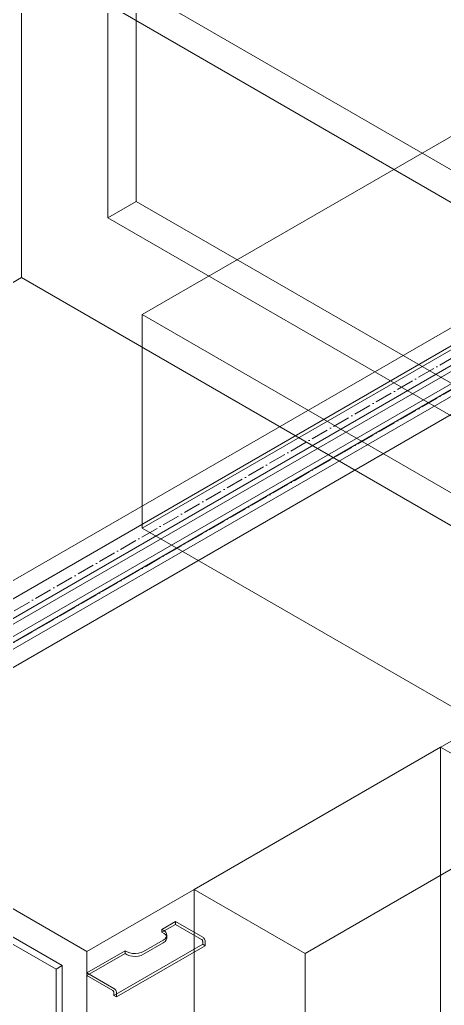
# Model space of a CAD drawing. Header units: millimetres. Extents: x -88595 to 880822, y -1054509 to -148035.
# Drawn here: x 436446 to 436689, y -326503 to -325938 of the extents above; entities that cross this region are included whole.
import ezdxf

# ---------------------------------------------------------------- set-up
doc = ezdxf.new("R2010")
doc.units = ezdxf.units.MM
doc.linetypes.add('$12$ADSK_Осевая', pattern=[14, 10, -2, 0, -2])
for name, color, linetype, lineweight in [('Воздуховоды', 7, 'Continuous', 18), ('Изоляция', 7, 'Continuous', 18), ('Оборудование', 7, 'Continuous', 18), ('Трубопровод', 7, 'Continuous', 18)]:
    doc.layers.add(name, color=color, linetype=linetype, lineweight=lineweight)

# ---------------------------------------------------------------- blocks, each defined once
blk = doc.blocks.new('$0$ADSK_Канальный блок кондиционера1 - AD122MJERAB-3267588-В_ОВ3_3')
at = {"layer": 'Оборудование'}
for p, q in [((-9478.55, 7965.8), (-9478.55, 8169.92)), ((-9478.55, 8169.92), (-8948.22, 7863.73)), ((-9412.79, 8009.48), (-9412.79, 8131.95)), ((-9412.79, 8131.95), (-8946.1, 7862.51)), ((-8962.36, 7853.12), (-9429.05, 8122.56)), ((-9429.05, 8122.56), (-9429.05, 8000.09)), ((-9412.79, 8009.48), (-9429.05, 8000.09)), ((-8946.1, 7740.03), (-9412.79, 8009.48)), ((-9429.05, 8000.09), (-8962.36, 7730.64)), ((-9478.55, 7965.8), (-9971.41, 7681.25)), ((-8948.22, 7659.61), (-9478.55, 7965.8)), ((-9441.08, 7579.18), (-9971.41, 7885.37)), ((-9441.08, 7579.18), (-8948.22, 7863.73)), ((-9458.75, 7568.98), (-9925.44, 7838.42)), ((-9921.91, 7840.46), (-9455.22, 7571.02)), ((-9238.14, 7696.35), (-9379.56, 7614.7)), ((-9174.5, 7659.61), (-9238.14, 7696.35)), ((-9238.14, 7492.23), (-9238.14, 7696.35)), ((-9315.92, 7577.96), (-9174.5, 7659.61)), ((-9379.56, 7614.7), (-9315.92, 7577.96)), ((-9379.56, 7614.7), (-9379.56, 7410.58)), ((-9397.99, 7591.81), (-9390.16, 7596.33)), ((-9390.16, 7594.7), (-9397.99, 7590.18)), ((-9390.16, 7596.33), (-9374.61, 7587.35)), ((-9390.16, 7594.7), (-9390.16, 7596.33)), ((-9375.31, 7586.12), (-9390.16, 7594.7)), ((-9397.99, 7590.18), (-9397.99, 7591.81)), ((-9395.18, 7586.94), (-9395.18, 7588.57)), ((-9374.61, 7583.27), (-9425.52, 7553.87)), ((-9373.19, 7582.45), (-9424.1, 7553.06)), ((-9397.23, 7585.72), (-9408.55, 7579.18)), ((-9408.55, 7577.55), (-9397.23, 7584.08)), ((-9374.61, 7583.27), (-9374.61, 7584.9)), ((-9373.19, 7582.45), (-9374.61, 7583.27)), ((-9373.19, 7584.9), (-9373.19, 7582.45)), ((-9441.08, 7566.94), (-9419.1, 7579.62)), ((-9441.08, 7375.06), (-9441.08, 7579.18)), ((-9419.1, 7577.99), (-9441.08, 7565.3)), ((-9419.1, 7579.62), (-9419.1, 7577.99)), ((-9315.92, 7577.96), (-9315.92, 7373.84)), ((-9458.75, 7568.98), (-9455.22, 7571.02)), ((-9458.75, 7440.38), (-9458.75, 7568.98)), ((-9455.22, 7571.02), (-9455.22, 7442.42)), ((-9441.08, 7566.94), (-9441.08, 7565.3)), ((-9425.52, 7557.96), (-9441.08, 7566.94)), ((-9441.08, 7565.3), (-9426.23, 7556.73)), ((-9425.52, 7555.51), (-9425.52, 7553.87)), ((-9424.1, 7553.06), (-9424.1, 7555.51)), ((-9425.52, 7553.87), (-9424.1, 7553.06))]:
    blk.add_line(p, q, dxfattribs=at)
for points in [[(-9397.99, 7591.81, 0), (-9396.76, 7591.13, 0), (-9395.85, 7590.29, 0), (-9395.32, 7589.35, 0), (-9395.19, 7588.37, 0), (-9395.49, 7587.4, 0), (-9396.18, 7586.49, 0), (-9397.23, 7585.72, 0)], [(-9397.23, 7584.08, 0), (-9396.18, 7584.86, 0), (-9395.49, 7585.76, 0), (-9395.19, 7586.74, 0), (-9395.32, 7587.72, 0), (-9395.85, 7588.66, 0), (-9396.76, 7589.49, 0), (-9397.99, 7590.18, 0)], [(-9374.61, 7584.9, 0), (-9374.63, 7585.13, 0), (-9374.7, 7585.36, 0), (-9374.81, 7585.6, 0), (-9374.96, 7585.81, 0), (-9375.13, 7585.99, 0), (-9375.31, 7586.12, 0)], [(-9374.61, 7587.35, 0), (-9374.24, 7587.08, 0), (-9373.9, 7586.72, 0), (-9373.61, 7586.29, 0), (-9373.38, 7585.83, 0), (-9373.24, 7585.35, 0), (-9373.19, 7584.9, 0)], [(-9408.55, 7579.18, 0), (-9409.9, 7578.58, 0), (-9411.46, 7578.18, 0), (-9413.14, 7578.01, 0), (-9414.85, 7578.08, 0), (-9416.47, 7578.38, 0), (-9417.92, 7578.91, 0), (-9419.1, 7579.62, 0)], [(-9419.1, 7577.99, 0), (-9417.92, 7577.28, 0), (-9416.47, 7576.75, 0), (-9414.85, 7576.44, 0), (-9413.14, 7576.37, 0), (-9411.46, 7576.54, 0), (-9409.9, 7576.94, 0), (-9408.55, 7577.55, 0)], [(-9426.23, 7556.73, 0), (-9426.04, 7556.6, 0), (-9425.87, 7556.42, 0), (-9425.73, 7556.2, 0), (-9425.61, 7555.97, 0), (-9425.54, 7555.73, 0), (-9425.52, 7555.51, 0)], [(-9424.1, 7555.51, 0), (-9424.15, 7555.96, 0), (-9424.29, 7556.43, 0), (-9424.52, 7556.9, 0), (-9424.81, 7557.33, 0), (-9425.15, 7557.69, 0), (-9425.52, 7557.96, 0)]]:
    blk.add_polyline3d(points, dxfattribs=at)

msp = doc.modelspace()

# ---------------------------------------------------------------- linework, layer by layer
at = {"layer": 'Воздуховоды', "color": 140, "true_color": 0x1bb3e4}
for p, q in [((436515.91, -326107.09), (436705.42, -325997.68)), ((436940.18, -326352.04), (436515.91, -326107.09)), ((436515.91, -326107.09), (436515.91, -326229.56)), ((436515.91, -326229.56), (436705.42, -326120.15)), ((436515.91, -326229.56), (436940.18, -326474.51))]:
    msp.add_line(p, q, dxfattribs=at)
at = {"layer": 'Изоляция', "color": 134, "true_color": 0x00a6a6}
for p, q in [((436992.93, -325941.5), (435401.63, -326860.23)), ((435416.18, -326887.28), (437008.28, -325968.08))]:
    msp.add_line(p, q, dxfattribs=at)
at = {"layer": 'Изоляция', "color": 190, "true_color": 0x8000ff}
for p, q in [((436971.85, -325975.36), (435346.71, -326913.63)), ((435358.89, -326934.72), (436984.02, -325996.44))]:
    msp.add_line(p, q, dxfattribs=at)
at = {"layer": 'Трубопровод', "color": 134, "true_color": 0x00a6a6}
for p, q in [((436997.43, -325949.29), (435404.73, -326868.84)), ((435411.08, -326879.84), (437003.78, -325960.29))]:
    msp.add_line(p, q, dxfattribs=at)
at = {"layer": 'Трубопровод', "color": 134, "linetype": '$12$ADSK_Осевая', "true_color": 0x00a6a6}
msp.add_line((437000.6, -325954.79), (435407.9, -326874.34), dxfattribs=at)
msp.add_line((437000.6, -325954.79), (435407.9, -326874.34), dxfattribs=at)
at = {"layer": 'Трубопровод', "color": 190, "true_color": 0x8000ff}
for p, q in [((436976.35, -325983.15), (435351.21, -326921.42)), ((435354.39, -326926.92), (436979.52, -325988.65))]:
    msp.add_line(p, q, dxfattribs=at)
at = {"layer": 'Трубопровод', "color": 190, "linetype": '$12$ADSK_Осевая', "true_color": 0x8000ff}
msp.add_line((436977.94, -325985.9), (435352.8, -326924.17), dxfattribs=at)
msp.add_line((436977.94, -325985.9), (435352.8, -326924.17), dxfattribs=at)

# ---------------------------------------------------------------- block references
at = {"layer": 'Оборудование'}
msp.add_blockref('$0$ADSK_Канальный блок кондиционера1 - AD122MJERAB-3267588-В_ОВ3_3', (445925.17, -334051.65), dxfattribs=at)

doc.saveas('drawing.dxf')
